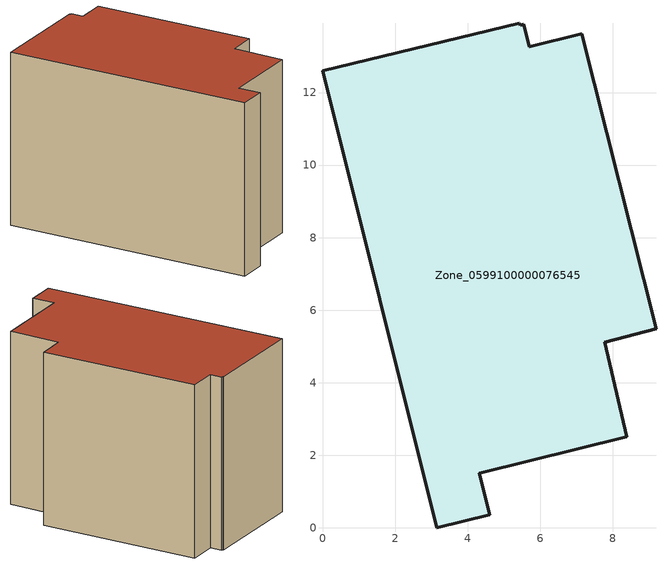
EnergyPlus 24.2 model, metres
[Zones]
Zone_0599100000076545
 floor ground (C_G): 4.32,1.51 4.61,0.37 3.15,0 0,12.6 5.43,13.91 5.45,13.85 5.55,13.88 5.71,13.26 7.15,13.62 9.19,5.48 7.79,5.12 8.38,2.51 z0
 wall outside (C_F): 0,12.6 3.15,0 4.61,0.37 4.32,1.51 8.38,2.51 7.79,5.12 9.19,5.48 7.15,13.62 5.71,13.26 5.55,13.88 5.45,13.85 5.43,13.91 0,12.6 z0:9.01
 roof outside (C_R): 5.71,13.26 5.55,13.88 5.45,13.85 5.43,13.91 0,12.6 3.15,0 4.61,0.37 4.32,1.51 8.38,2.51 7.79,5.12 9.19,5.48 7.15,13.62 z9.01
[BUILDING]
Pand.0599100000076545: North Axis=0; Terrain=City; Loads Convergence Tolerance Value=0.04; Temperature Convergence Tolerance Value=0.4; Solar Distribution=FullExterior; Maximum Number of Warmup Days=25; Minimum Number of Warmup Days=1
[Site:Location]
Rotterdam.The.Hague.AP_ZH_NLD Design_Conditions: Latitude=51.96; Longitude=4.45; Time Zone=1; Elevation=-4.5
[SITE:GROUNDTEMPERATURE:BUILDINGSURFACE]
18, 18, 18, 18, 18, 18, 18, 18, 18, 18, 18, 18
[MATERIAL] Thermal Absorptance=0.9; Solar Absorptance=0.7; Visible Absorptance=0.7
Name | Roughness | Thickness | Conductivity | Density | Specific Heat
G.TC.1975-1991 | MediumSmooth | 0.15 | 0.288461 | 540 | 1210
F.TC.1975-1991 | Rough | 0.3 | 0.230769 | 1920 | 840
R.TC.1975-1991 | MediumRough | 0.2 | 0.153846 | 1500 | 1000
[CONSTRUCTION]
C_G: G.TC.1975-1991
C_F: F.TC.1975-1991
C_R: R.TC.1975-1991
[ZONE]
Zone_0599100000076545: Type=1; Multiplier=1; Ceiling Height=Autocalculate; Volume=Autocalculate; Floor Area=autocalculate; Part of Total Floor Area=Yes
[ZONEINFILTRATION:DESIGNFLOWRATE]
Infil_Zone_0599100000076545: Zone or ZoneList or Space or SpaceList=Zone_0599100000076545; Schedule=AlwaysOn; Design Flow Rate Calculation Method=Flow/Area; Flow Rate per Floor Area=0.003; Constant Term Coefficient=1; Temperature Term Coefficient=0; Velocity Term Coefficient=0; Velocity Squared Term Coefficient=0
[HVACTEMPLATE:ZONE:IDEALLOADSAIRSYSTEM]
Zone_0599100000076545: Maximum Heating Supply Air Temperature=50; Minimum Cooling Supply Air Temperature=13; Maximum Heating Supply Air Humidity Ratio=0.0156; Minimum Cooling Supply Air Humidity Ratio=0.0077; Heating Limit=NoLimit; Cooling Limit=NoLimit; Dehumidification Control Type=ConstantSensibleHeatRatio; Cooling Sensible Heat Ratio=0.7; Dehumidification Setpoint=60; Humidification Control Type=None; Humidification Setpoint=30; Outdoor Air Method=None; Outdoor Air Flow Rate per Person=0.00944; Outdoor Air Flow Rate per Zone Floor Area=0; Outdoor Air Flow Rate per Zone=0; Demand Controlled Ventilation Type=None; Outdoor Air Economizer Type=NoEconomizer; Heat Recovery Type=None; Sensible Heat Recovery Effectiveness=0.7; Latent Heat Recovery Effectiveness=0.65
[ZONECONTROL:THERMOSTAT]
ThermostatControl_Zone_0599100000076545: Zone or ZoneList=Zone_0599100000076545; Control Type Schedule=DualSetpointControlType; Control 1=Thermostat_Zone_0599100000076545; Temperature Difference Between Cutout And Setpoint=0
[THERMOSTATSETPOINT:DUALSETPOINT]
Thermostat_Zone_0599100000076545: Heating Setpoint Temperature Schedule=HeatingSetpoint_Zone_0599100000076545; Cooling Setpoint Temperature Schedule=CoolingSetpoint_Zone_0599100000076545
[SCHEDULE:COMPACT]
HeatingSetpoint_Zone_0599100000076545: Through: 12/31, For: AllDays, Until: 24:00, 21
CoolingSetpoint_Zone_0599100000076545: Through: 12/31, For: AllDays, Until: 24:00, 24
DualSetpointControlType: Through: 12/31, For: AllDays, Until: 24:00, 4
AlwaysOn: Through: 12/31, For: AllDays, Until: 24:00, 1
